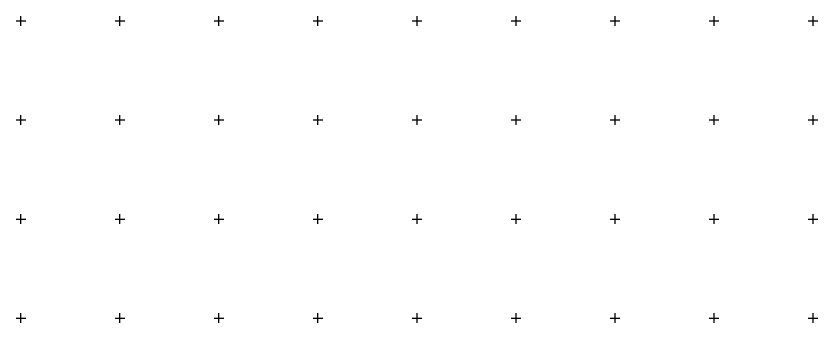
# Model space of a CAD drawing. Header units: metres. Extents: x 8590 to 8730, y -274450 to -274290.
# Drawn here: x 8649.5 to 8730.5, y -274450.5 to -274419.5 of the extents above; entities that cross this region are included whole.
import ezdxf

# ---------------------------------------------------------------- set-up
doc = ezdxf.new("R2010")
doc.units = ezdxf.units.M
doc.header["$LTSCALE"] = 2.54

msp = doc.modelspace()

# ---------------------------------------------------------------- linework, layer by layer
at = {"color": 252, "ltscale": 0.01}
for p, q in [((8650, -274420.5), (8650, -274419.5)), ((8660, -274420.5), (8660, -274419.5)), ((8670, -274420.5), (8670, -274419.5)), ((8680, -274420.5), (8680, -274419.5)), ((8690, -274420.5), (8690, -274419.5)), ((8700, -274420.5), (8700, -274419.5)), ((8710, -274420.5), (8710, -274419.5)), ((8720, -274420.5), (8720, -274419.5)), ((8730, -274420.5), (8730, -274419.5)), ((8649.5, -274420), (8650.5, -274420)), ((8659.5, -274420), (8660.5, -274420)), ((8669.5, -274420), (8670.5, -274420)), ((8679.5, -274420), (8680.5, -274420)), ((8689.5, -274420), (8690.5, -274420)), ((8699.5, -274420), (8700.5, -274420)), ((8709.5, -274420), (8710.5, -274420)), ((8719.5, -274420), (8720.5, -274420)), ((8729.5, -274420), (8730.5, -274420)), ((8650, -274430.5), (8650, -274429.5)), ((8660, -274430.5), (8660, -274429.5)), ((8670, -274430.5), (8670, -274429.5)), ((8680, -274430.5), (8680, -274429.5)), ((8690, -274430.5), (8690, -274429.5)), ((8700, -274430.5), (8700, -274429.5)), ((8710, -274430.5), (8710, -274429.5)), ((8720, -274430.5), (8720, -274429.5)), ((8730, -274430.5), (8730, -274429.5)), ((8649.5, -274430), (8650.5, -274430)), ((8659.5, -274430), (8660.5, -274430)), ((8669.5, -274430), (8670.5, -274430)), ((8679.5, -274430), (8680.5, -274430)), ((8689.5, -274430), (8690.5, -274430)), ((8699.5, -274430), (8700.5, -274430)), ((8709.5, -274430), (8710.5, -274430)), ((8719.5, -274430), (8720.5, -274430)), ((8729.5, -274430), (8730.5, -274430)), ((8649.5, -274440), (8650.5, -274440)), ((8650, -274440.5), (8650, -274439.5)), ((8659.5, -274440), (8660.5, -274440)), ((8660, -274440.5), (8660, -274439.5)), ((8669.5, -274440), (8670.5, -274440)), ((8670, -274440.5), (8670, -274439.5)), ((8679.5, -274440), (8680.5, -274440)), ((8680, -274440.5), (8680, -274439.5)), ((8689.5, -274440), (8690.5, -274440)), ((8690, -274440.5), (8690, -274439.5)), ((8699.5, -274440), (8700.5, -274440)), ((8700, -274440.5), (8700, -274439.5)), ((8709.5, -274440), (8710.5, -274440)), ((8710, -274440.5), (8710, -274439.5)), ((8719.5, -274440), (8720.5, -274440)), ((8720, -274440.5), (8720, -274439.5)), ((8729.5, -274440), (8730.5, -274440)), ((8730, -274440.5), (8730, -274439.5)), ((8650, -274450.5), (8650, -274449.5)), ((8660, -274450.5), (8660, -274449.5)), ((8670, -274450.5), (8670, -274449.5)), ((8680, -274450.5), (8680, -274449.5)), ((8690, -274450.5), (8690, -274449.5)), ((8700, -274450.5), (8700, -274449.5)), ((8710, -274450.5), (8710, -274449.5)), ((8720, -274450.5), (8720, -274449.5)), ((8730, -274450.5), (8730, -274449.5)), ((8649.5, -274450), (8650.5, -274450)), ((8659.5, -274450), (8660.5, -274450)), ((8669.5, -274450), (8670.5, -274450)), ((8679.5, -274450), (8680.5, -274450)), ((8689.5, -274450), (8690.5, -274450)), ((8699.5, -274450), (8700.5, -274450)), ((8709.5, -274450), (8710.5, -274450)), ((8719.5, -274450), (8720.5, -274450)), ((8729.5, -274450), (8730.5, -274450))]:
    msp.add_line(p, q, dxfattribs=at)

doc.saveas('drawing.dxf')
